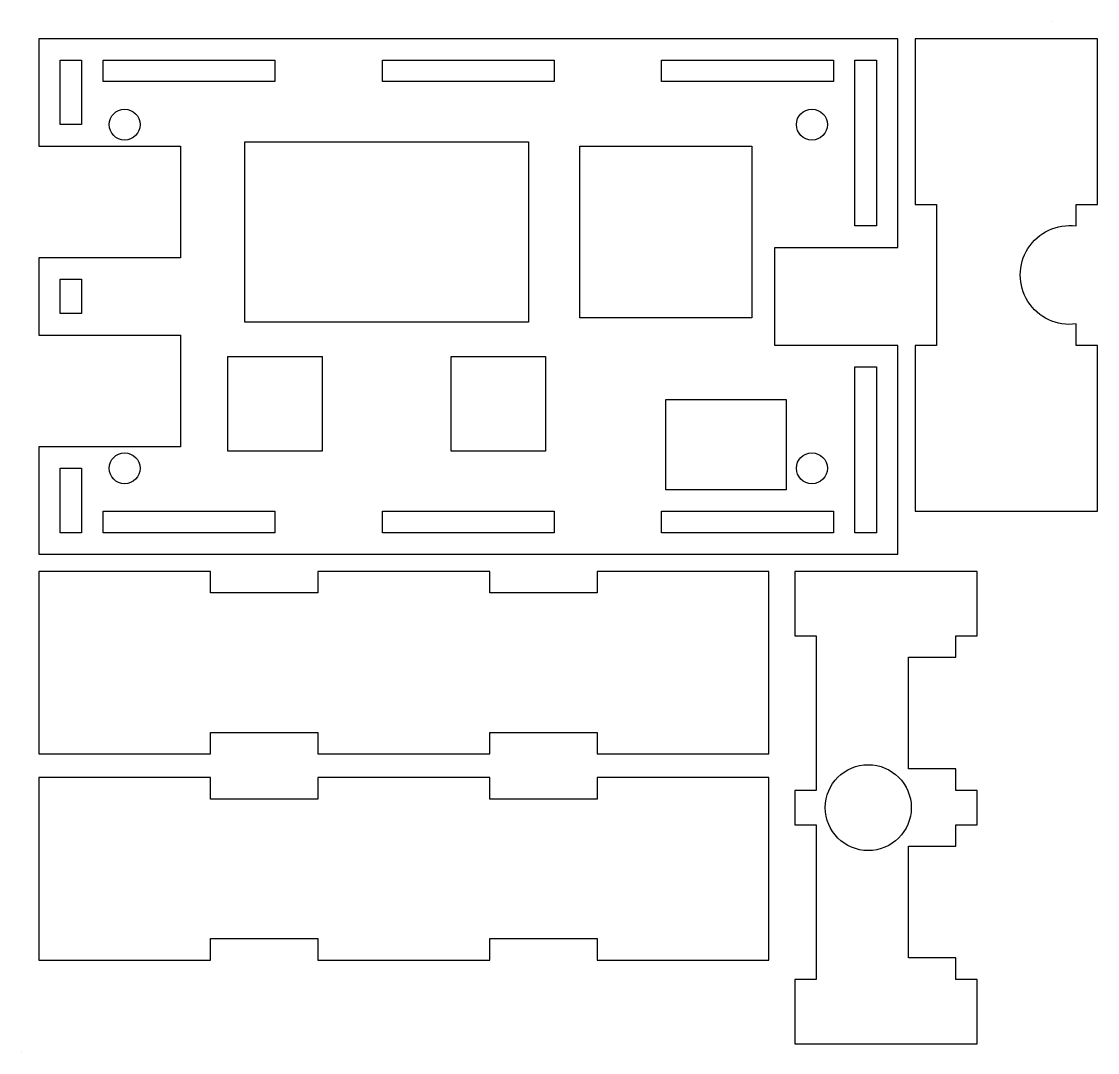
# Model space of a CAD drawing. Header units: inches. Extents: x 0 to 6.26, y -6 to 0.
import ezdxf

# ---------------------------------------------------------------- set-up
doc = ezdxf.new("R2010")
doc.units = ezdxf.units.IN
doc.header["$MEASUREMENT"] = 0
doc.layers.get('0').update_dxf_attribs({"linetype": 'CONTINUOUS'})

msp = doc.modelspace()

# ---------------------------------------------------------------- linework, layer by layer
for p, q in [((6, 0), (6, 0)), ((0, -6), (0, -6))]:
    msp.add_line(p, q)
for points in [[(0.1, -1.825), (0.925, -1.825), (0.925, -2.475), (0.1, -2.475), (0.1, -3.1), (5.1, -3.1), (5.1, -1.885), (4.384, -1.885), (4.384, -1.315), (5.1, -1.315), (5.1, -0.1), (0.1, -0.1), (0.1, -0.725), (0.925, -0.725), (0.925, -1.375), (0.1, -1.375)], [(0.225, -0.6), (0.225, -0.225), (0.35, -0.225), (0.35, -0.6)], [(0.475, -0.35), (0.475, -0.225), (1.475, -0.225), (1.475, -0.35)], [(2.1, -0.35), (2.1, -0.225), (3.1, -0.225), (3.1, -0.35)], [(3.725, -0.35), (3.725, -0.225), (4.725, -0.225), (4.725, -0.35)], [(4.85, -1.19), (4.85, -0.225), (4.975, -0.225), (4.975, -1.19)], [(1.3, -1.75), (1.3, -0.7), (2.95, -0.7), (2.95, -1.75)], [(3.25, -1.725), (3.25, -0.725), (4.25, -0.725), (4.25, -1.725)], [(0.225, -1.7), (0.225, -1.5), (0.35, -1.5), (0.35, -1.7)], [(1.2, -2.5), (1.2, -1.95), (1.75, -1.95), (1.75, -2.5)], [(2.5, -2.5), (2.5, -1.95), (3.05, -1.95), (3.05, -2.5)], [(4.85, -2.975), (4.85, -2.01), (4.975, -2.01), (4.975, -2.975)], [(3.75, -2.2), (4.45, -2.2), (4.45, -2.725), (3.75, -2.725)], [(0.225, -2.975), (0.225, -2.6), (0.35, -2.6), (0.35, -2.975)], [(0.475, -2.975), (0.475, -2.85), (1.475, -2.85), (1.475, -2.975)], [(2.1, -2.975), (2.1, -2.85), (3.1, -2.85), (3.1, -2.975)], [(3.725, -2.975), (3.725, -2.85), (4.725, -2.85), (4.725, -2.975)], [(3.35, -3.325), (2.725, -3.325), (2.725, -3.2), (1.725, -3.2), (1.725, -3.325), (1.1, -3.325), (1.1, -3.2), (0.1, -3.2), (0.1, -4.262), (1.1, -4.262), (1.1, -4.137), (1.725, -4.137), (1.725, -4.262), (2.725, -4.262), (2.725, -4.137), (3.35, -4.137), (3.35, -4.262), (4.35, -4.262), (4.35, -3.2), (3.35, -3.2)], [(5.162, -4.8), (5.437, -4.8), (5.437, -4.675), (5.562, -4.675), (5.562, -4.475), (5.437, -4.475), (5.437, -4.35), (5.162, -4.35), (5.162, -3.7), (5.437, -3.7), (5.437, -3.575), (5.562, -3.575), (5.562, -3.2), (4.5, -3.2), (4.5, -3.575), (4.625, -3.575), (4.625, -4.475), (4.5, -4.475), (4.5, -4.675), (4.625, -4.675), (4.625, -5.575), (4.5, -5.575), (4.5, -5.95), (5.562, -5.95), (5.562, -5.575), (5.437, -5.575), (5.437, -5.45), (5.162, -5.45)], [(3.35, -4.525), (2.725, -4.525), (2.725, -4.4), (1.725, -4.4), (1.725, -4.525), (1.1, -4.525), (1.1, -4.4), (0.1, -4.4), (0.1, -5.462), (1.1, -5.462), (1.1, -5.337), (1.725, -5.337), (1.725, -5.462), (2.725, -5.462), (2.725, -5.337), (3.35, -5.337), (3.35, -5.462), (4.35, -5.462), (4.35, -4.4), (3.35, -4.4)]]:
    msp.add_lwpolyline(points, close=True)
msp.add_lwpolyline([(6.137, -1.76, -1.138217), (6.137, -1.19), (6.137, -1.065), (6.262, -1.065), (6.262, -0.1), (5.2, -0.1), (5.2, -1.065), (5.325, -1.065), (5.325, -1.885), (5.2, -1.885), (5.2, -2.85), (6.262, -2.85), (6.262, -1.885), (6.137, -1.885)], format="xyb", close=True)
for centre, radius in [((0.6, -0.6), 0.09), ((4.6, -0.6), 0.09), ((0.6, -2.6), 0.09), ((4.6, -2.6), 0.09), ((4.928, -4.575), 0.25)]:
    msp.add_circle(centre, radius)

doc.saveas('drawing.dxf')
